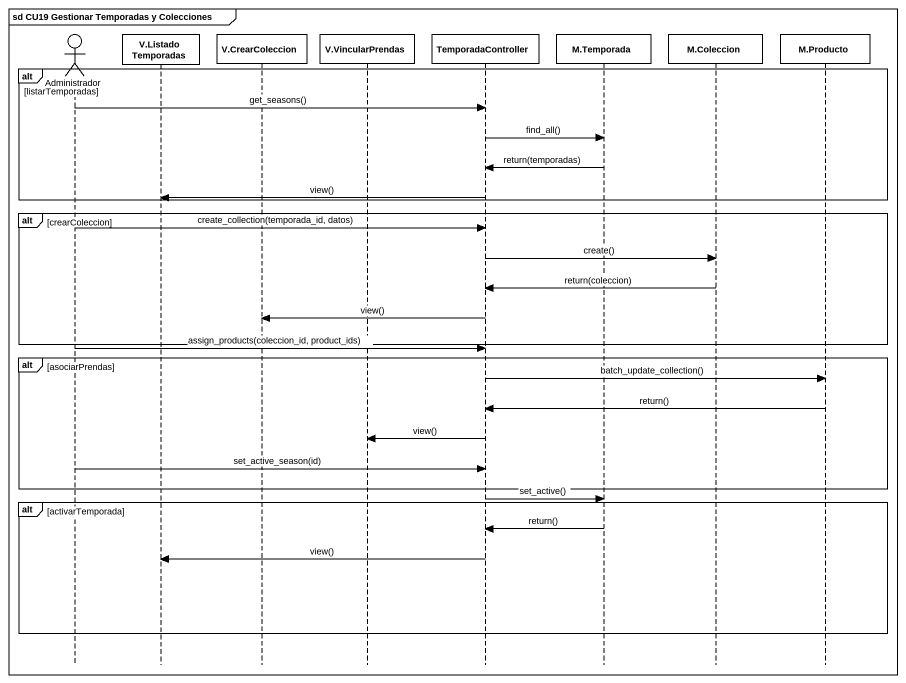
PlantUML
@startuml
mainframe sd CU19 Gestionar Temporadas y Colecciones
hide footbox
actor Administrador
participant "V.ListadoTemporadas" as V_ListadoTemporadas
participant "V.CrearColeccion" as V_CrearColeccion
participant "V.VincularPrendas" as V_VincularPrendas
participant TemporadaController
participant "M.Temporada" as M_Temporada
participant "M.Coleccion" as M_Coleccion
participant "M.Producto" as M_Producto

alt listarTemporadas
  Administrador -> TemporadaController : get_seasons()
  TemporadaController -> M_Temporada : find_all()
  M_Temporada -> TemporadaController : return(temporadas)
  TemporadaController -> V_ListadoTemporadas : view()
end
alt crearColeccion
  Administrador -> TemporadaController : create_collection(temporada_id, datos)
  TemporadaController -> M_Coleccion : create()
  M_Coleccion -> TemporadaController : return(coleccion)
  TemporadaController -> V_CrearColeccion : view()
end
Administrador -> TemporadaController : assign_products(coleccion_id, product_ids)
alt asociarPrendas
  TemporadaController -> M_Producto : batch_update_collection()
  M_Producto -> TemporadaController : return()
  TemporadaController -> V_VincularPrendas : view()
  Administrador -> TemporadaController : set_active_season(id)
end
TemporadaController -> M_Temporada : set_active()
alt activarTemporada
  M_Temporada -> TemporadaController : return()
  TemporadaController -> V_ListadoTemporadas : view()
end
@enduml
